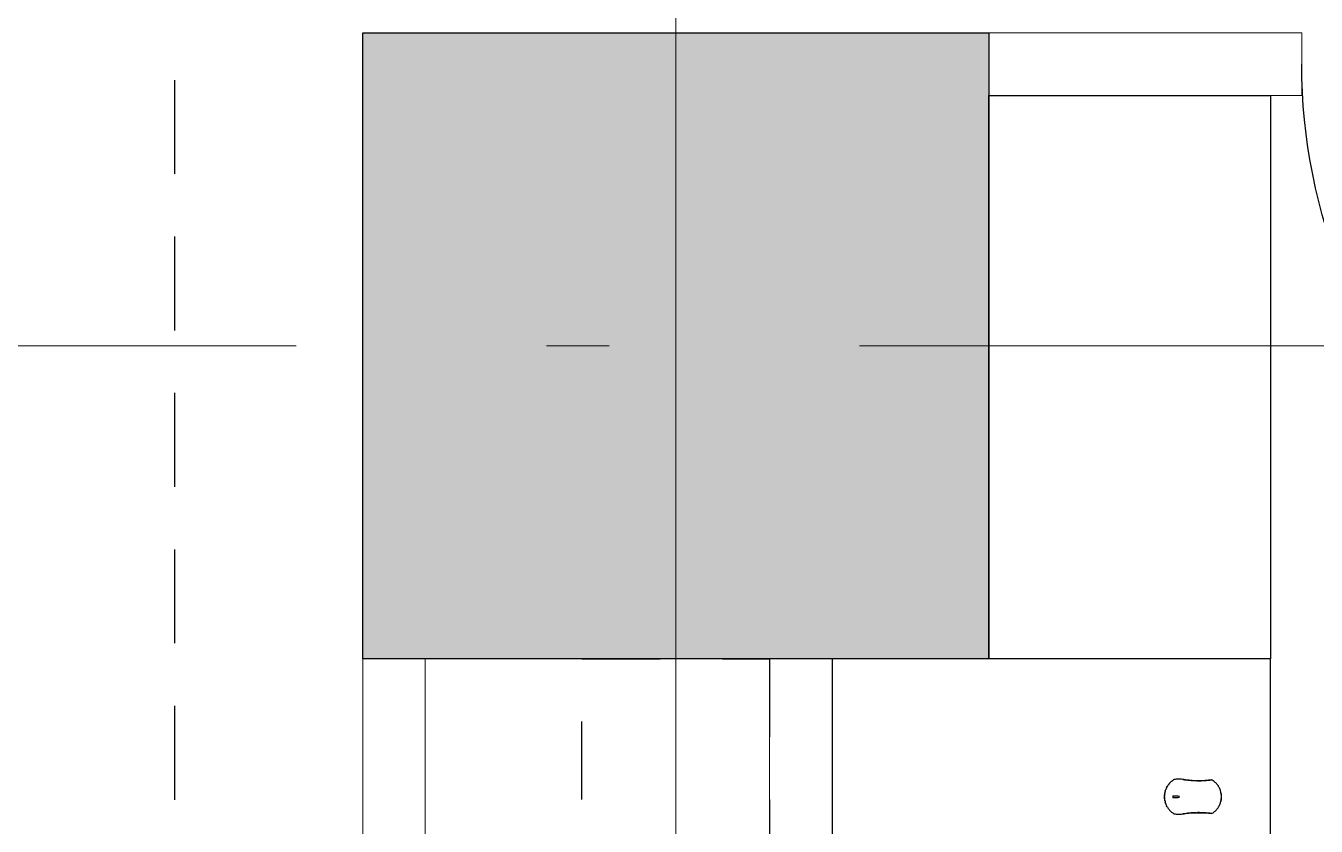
# Model space of a CAD drawing. Header units: metres. Extents: x -22 to 564, y 0 to 143.
# Drawn here: x 111.521 to 113.582, y 40.107 to 41.386 of the extents above; entities that cross this region are included whole.
import ezdxf
from ezdxf.enums import TextEntityAlignment as Align

# ---------------------------------------------------------------- set-up
doc = ezdxf.new("R2010")
doc.units = ezdxf.units.M
for name, pattern in [('EJES630', [6.3, 5.5, -0.4, 0, -0.4]), ('XREF 1N NEURO-ONCOLOGIA$0$HIDDE150', [0.24, 0.15, -0.09]), ('XREF 1N NEURO-ONCOLOGIA$0$HIDDEN2', [0.1875, 0.125, -0.0625])]:
    doc.linetypes.add(name, pattern=pattern)
doc.layers.add('EJES', color=11, linetype='EJES630', lineweight=0)
doc.layers.add('XREF 1N NEURO-ONCOLOGIA$0$MUROS DE TABLAROCA', color=150, linetype='Continuous', lineweight=13)
for name, color, linetype in [('XREF 1N NEURO-ONCOLOGIA$0$-CG-M-WALL', 7, 'Continuous'), ('XREF 1N NEURO-ONCOLOGIA$0$COLUMNAS', 6, 'Continuous'), ('XREF 1N NEURO-ONCOLOGIA$0$CONTRAVENTEOS', 6, 'XREF 1N NEURO-ONCOLOGIA$0$HIDDEN2'), ('XREF 1N NEURO-ONCOLOGIA$0$MOBILIARIO', 161, 'Continuous'), ('XREF 1N NEURO-ONCOLOGIA$0$Mobiliario Fijo', 40, 'Continuous'), ('XREF 1N NEURO-ONCOLOGIA$0$MOBILIARIO GUIAS MEC', 161, 'Continuous'), ('XREF 1N NEURO-ONCOLOGIA$0$PLAFONES', 20, 'XREF 1N NEURO-ONCOLOGIA$0$HIDDE150'), ('XREF 1N NEURO-ONCOLOGIA$0$PUERTAS', 253, 'Continuous'), ('XREF 1N NEURO-ONCOLOGIA$0$TEX-MOB', 4, 'Continuous')]:
    doc.layers.add(name, color=color, linetype=linetype)
doc.styles.add('XREF 1N NEURO-ONCOLOGIA$0$HANDLET', font='romans.shx')

# ---------------------------------------------------------------- blocks, each defined once
blk = doc.blocks.new('XREF 1N NEURO-ONCOLOGIA$0$C-1')
at = {"layer": 'XREF 1N NEURO-ONCOLOGIA$0$-CG-M-WALL', "true_color": 0x636466}
h = blk.add_hatch(color=251, dxfattribs=at)
h.dxf.hatch_style = 1
h.paths.add_polyline_path([(-0.5, -0.5), (-0.5, 0.5), (0.5, 0.5), (0.5, -0.5)])
blk.add_lwpolyline([(-0.5, -0.5), (-0.5, 0.5), (0.5, 0.5), (0.5, -0.5)], close=True)
blk = doc.blocks.new('XREF 1N NEURO-ONCOLOGIA$0$A$C3a3ee5ec')
for p, q in [((-0.1026, 0.3296), (-0.102, 0.335)), ((-0.1014, 0.3376), (-0.1005, 0.3402)), ((-0.0991, 0.3434), (-0.0982, 0.3451)), ((-0.089, 0.33), (-0.089, 0.327)), ((-0.089, 0.33), (-0.0805, 0.33)), ((-0.079, 0.327), (-0.079, 0.33)), ((-0.0119, 0.3317), (-0.0119, 0.3317)), ((-0.0117, 0.3257), (-0.0117, 0.3317)), ((-0.1026, 0.3287), (-0.1026, 0.3296)), ((-0.1026, 0.3277), (-0.1026, 0.3287)), ((-0.102, 0.3223), (-0.1026, 0.3277)), ((-0.1005, 0.3171), (-0.1014, 0.3198)), ((-0.0982, 0.3123), (-0.0991, 0.3139)), ((-0.0805, 0.327), (-0.089, 0.327)), ((-0.0119, 0.3257), (-0.0119, 0.3257))]:
    blk.add_line(p, q)
for centre, radius, start, end in [((-0.0713, 0.3292), 0.0312, 135.2483, 138.1), ((-0.0483, 0.5075), 0.1533, 260.5972, 268.7722), ((-0.0483, 0.5075), 0.1533, 269.486, 277.8327), ((-0.0713, 0.3282), 0.0312, 221.9, 224.7517), ((-0.0483, 0.1499), 0.1533, 91.2278, 99.4028), ((-0.0483, 0.1499), 0.1533, 82.1673, 90.514)]:
    blk.add_arc(centre, radius, start, end)
for points, knots in [([(-0.0875, 0.3559), (-0.0892, 0.3548), (-0.0925, 0.3524), (-0.0963, 0.3482), (-0.0987, 0.3444), (-0.1, 0.3415), (-0.1009, 0.3393), (-0.1016, 0.3369), (-0.1023, 0.3338), (-0.1025, 0.3313), (-0.1026, 0.3296)], [0, 0, 0, 0, 0.2, 0.4, 0.55, 0.625, 0.7, 0.775, 0.85, 1, 1, 1, 1]), ([(-0.1026, 0.3277), (-0.1025, 0.3255), (-0.1021, 0.3222), (-0.1009, 0.3181), (-0.0995, 0.3146), (-0.0978, 0.3116), (-0.096, 0.309), (-0.093, 0.3055), (-0.0901, 0.303), (-0.0875, 0.3015)], [0, 0, 0, 0, 0.2, 0.3, 0.4, 0.55, 0.625, 0.7, 1, 1, 1, 1])]:
    blk.add_open_spline(points, degree=3, knots=knots)
for points in [[(-0.0734, 0.3563), (-0.0758, 0.3566), (-0.0805, 0.357), (-0.0852, 0.3564), (-0.0875, 0.3559)], [(-0.0689, 0.3556), (-0.0696, 0.3557), (-0.0711, 0.3559), (-0.0726, 0.3561), (-0.0734, 0.3563)], [(-0.0274, 0.3556), (-0.0338, 0.3547), (-0.0478, 0.3537), (-0.0622, 0.3547), (-0.0689, 0.3556)], [(-0.0132, 0.3385), (-0.0138, 0.3405), (-0.0154, 0.344), (-0.0186, 0.3487), (-0.0226, 0.3526), (-0.0257, 0.3547), (-0.0274, 0.3556)], [(-0.0119, 0.3317), (-0.0119, 0.3325), (-0.0121, 0.334), (-0.0126, 0.3363), (-0.013, 0.3378), (-0.0132, 0.3385)], [(-0.0121, 0.334), (-0.012, 0.3332), (-0.0119, 0.3325), (-0.0119, 0.3317)], [(-0.0274, 0.3017), (-0.0257, 0.3026), (-0.0226, 0.3047), (-0.0186, 0.3087), (-0.0154, 0.3133), (-0.0138, 0.3169), (-0.0132, 0.3188)], [(-0.0132, 0.3188), (-0.013, 0.3195), (-0.0126, 0.321), (-0.0121, 0.3233), (-0.0119, 0.3249), (-0.0119, 0.3257)], [(-0.0119, 0.3257), (-0.0119, 0.3249), (-0.0121, 0.3233), (-0.0124, 0.3218), (-0.0126, 0.3211)], [(-0.0875, 0.3015), (-0.0852, 0.3009), (-0.0805, 0.3004), (-0.0758, 0.3007), (-0.0734, 0.3011)], [(-0.0734, 0.3011), (-0.0726, 0.3012), (-0.0711, 0.3014), (-0.0696, 0.3017), (-0.0689, 0.3018)], [(-0.0689, 0.3018), (-0.0622, 0.3027), (-0.0478, 0.3036), (-0.0338, 0.3026), (-0.0274, 0.3017)]]:
    blk.add_open_spline(points, degree=3)
blk = doc.blocks.new('XREF 1N NEURO-ONCOLOGIA')
at = {"layer": 'XREF 1N NEURO-ONCOLOGIA$0$CONTRAVENTEOS', "color": 3, "elevation": 0}
blk.add_lwpolyline([(1.0739, 32.0076), (6.9239, 32.0076), (6.9239, 31.7076), (1.0739, 31.7076)], close=True, dxfattribs=at)
at = {"layer": 'XREF 1N NEURO-ONCOLOGIA$0$Mobiliario Fijo', "elevation": 0}
blk.add_lwpolyline([(6.9239, 30.9076), (6.9239, 31.6076), (4.2419, 31.6076), (4.2419, 30.9076)], close=True, dxfattribs=at)
at = {"layer": 'XREF 1N NEURO-ONCOLOGIA$0$MOBILIARIO GUIAS MEC', "elevation": 0}
blk.add_lwpolyline([(6.9239, 30.9076), (6.9239, 31.3576), (7.8239, 31.3576), (7.8239, 30.9076)], close=True, dxfattribs=at)
at = {"layer": 'XREF 1N NEURO-ONCOLOGIA$0$MUROS DE TABLAROCA'}
for p, q in [((3.8119, 32.3576), (6.9239, 32.3576)), ((4.2419, 32.2576), (6.9239, 32.2576)), ((6.9239, 31.7076), (4.2419, 31.7076)), ((6.9239, 31.6076), (4.2419, 31.6076)), ((7.8239, 31.3576), (7.8239, 30.8576)), ((7.9239, 31.3576), (7.9239, 30.8576)), ((7.8239, 30.8576), (7.9239, 30.8576))]:
    blk.add_line(p, q, dxfattribs=at)
at = {"layer": 'XREF 1N NEURO-ONCOLOGIA$0$PLAFONES'}
blk.add_lwpolyline([(1.4486, 34.2658), (1.4486, 32.6576), (8.2239, 32.6576), (8.2239, 29.8208), (9.5773, 29.8208), (9.5773, 31.8176), (9.5773, 34.9576), (12.9548, 34.9576), (12.9548, 36.1576), (9.5739, 36.1576), (9.5739, 37.3516), (8.2239, 37.3516), (8.2239, 34.2658)], close=True, dxfattribs=at)
at = {"layer": 'XREF 1N NEURO-ONCOLOGIA$0$PUERTAS'}
blk.add_lwpolyline([(6.9739, 29.9576), (7.8739, 29.9576), (7.8739, 30.0076), (6.9739, 30.0076), (6.9739, 29.9576, -0.414214), (7.8739, 30.8576)], format="xyb", dxfattribs=at)
at = {"layer": 'XREF 1N NEURO-ONCOLOGIA$0$COLUMNAS'}
blk.add_blockref('XREF 1N NEURO-ONCOLOGIA$0$C-1', (7.4239, 31.8576, 0), dxfattribs=at)
at = {"layer": 'XREF 1N NEURO-ONCOLOGIA$0$MOBILIARIO', "rotation": 270}
blk.add_blockref('XREF 1N NEURO-ONCOLOGIA$0$A$C3a3ee5ec', (6.3748, 30.9743, 0), dxfattribs=at)
at = {"layer": 'XREF 1N NEURO-ONCOLOGIA$0$TEX-MOB', "style": 'XREF 1N NEURO-ONCOLOGIA$0$HANDLET'}
for p in [(1.7, 4.5847, 0), (1.7073, 2.0138, 0)]:
    blk.add_attdef('234', text='', height=0.075, rotation=180, dxfattribs=at).set_placement(p, align=Align.MIDDLE_CENTER)

msp = doc.modelspace()

# ---------------------------------------------------------------- block references
at = {"rotation": 90}
msp.add_blockref('XREF 1N NEURO-ONCOLOGIA', (144.4169, 33.4511), dxfattribs=at)

# ---------------------------------------------------------------- next in the draw order: linework, layer by layer
at = {"layer": 'EJES'}
for p, q in [((112.5597, 33.165), (112.5596, 58.55)), ((80.8529, 40.875), (145.9227, 40.875))]:
    msp.add_line(p, q, dxfattribs=at)

doc.saveas('drawing.dxf')
